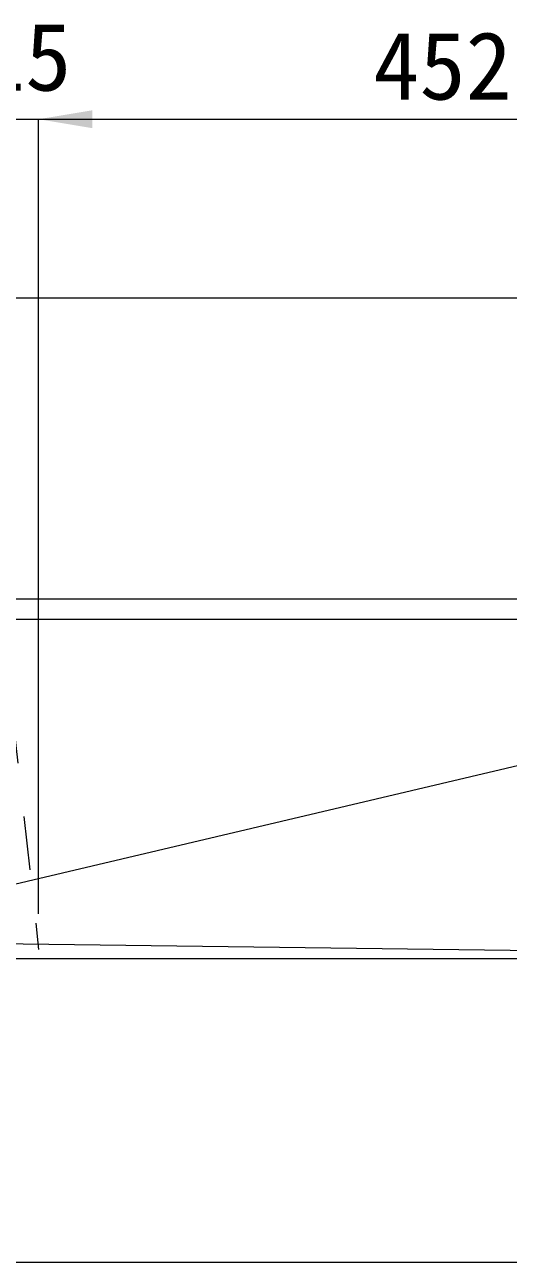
# Model space of a CAD drawing. Units: millimetres at full size. Extents: x 50430 to 75195, y -63423 to -40900.
# Drawn here: x 69116 to 69387, y -60842 to -60149 of the extents above; entities that cross this region are included whole.
import ezdxf
from ezdxf.enums import TextEntityAlignment as Align

# ---------------------------------------------------------------- set-up
doc = ezdxf.new("R2010")
doc.units = ezdxf.units.MM
doc.header["$LTSCALE"] = 30
doc.linetypes.add('USER2', pattern=[2, 1, -1])
for name, color, linetype, lineweight in [('側溝・本体', 7, 'Continuous', 9), ('寸法線', 7, 'Continuous', 9), ('本体', 2, 'Continuous', 20)]:
    doc.layers.add(name, color=color, linetype=linetype, lineweight=lineweight)
doc.styles.add('ＭＳ ゴシック', font='')
doc.styles.get('ＭＳ ゴシック').set_extended_font_data('MS Gothic')

# ---------------------------------------------------------------- blocks, each defined once
blk = doc.blocks.new('filled_arrow')
at = {"color": 0, "linetype": 'Continuous', "lineweight": -2}
blk.add_solid([(7.5, 1.25), (0, 0), (7.5, -1.25)], dxfattribs=at)

msp = doc.modelspace()

# ---------------------------------------------------------------- linework, layer by layer
at = {"layer": '側溝・本体'}
for p, q in [((68584.05, -60470.36), (69576.05, -60470.36)), ((68584.05, -60481.86), (69571.55, -60481.86)), ((68976.05, -60661.86), (69571.55, -60521.36)), ((68976.05, -60661.86), (69571.55, -60669.36)), ((68584.05, -60671.86), (69571.55, -60671.86))]:
    msp.add_line(p, q, dxfattribs=at)
at = {"layer": '側溝・本体', "linetype": 'USER2'}
msp.add_line((69109.05, -60532.68), (69124.05, -60666.77), dxfattribs=at)
at = {"layer": '寸法線'}
for p, q in [((69049.05, -60201.86), (69184.05, -60201.86)), ((69124.05, -60646.77), (69124.05, -60201.86)), ((69124.05, -60201.86), (69576.05, -60201.86)), ((69124.05, -60646.77), (69124.05, -60201.86))]:
    msp.add_line(p, q, dxfattribs=at)
at = {"layer": '本体'}
for p, q in [((68578.05, -60301.86), (69576.05, -60301.86)), ((68578.05, -60841.86), (69576.05, -60841.86))]:
    msp.add_line(p, q, dxfattribs=at)

# ---------------------------------------------------------------- block references
at = {"layer": '寸法線', "xscale": 4, "yscale": 4}
msp.add_blockref('filled_arrow', (69124.05, -60201.86), dxfattribs=at)
msp.add_blockref('filled_arrow', (69124.05, -60201.86), dxfattribs=at)

# ---------------------------------------------------------------- texts
at = {"layer": '寸法線', "style": 'ＭＳ ゴシック'}
for s, p in [('15', (69116.55, -60166.86)), ('452', (69350.05, -60171.86))]:
    msp.add_text(s, height=37.98, dxfattribs=at).set_placement(p, align=Align.MIDDLE_CENTER)

doc.saveas('drawing.dxf')
